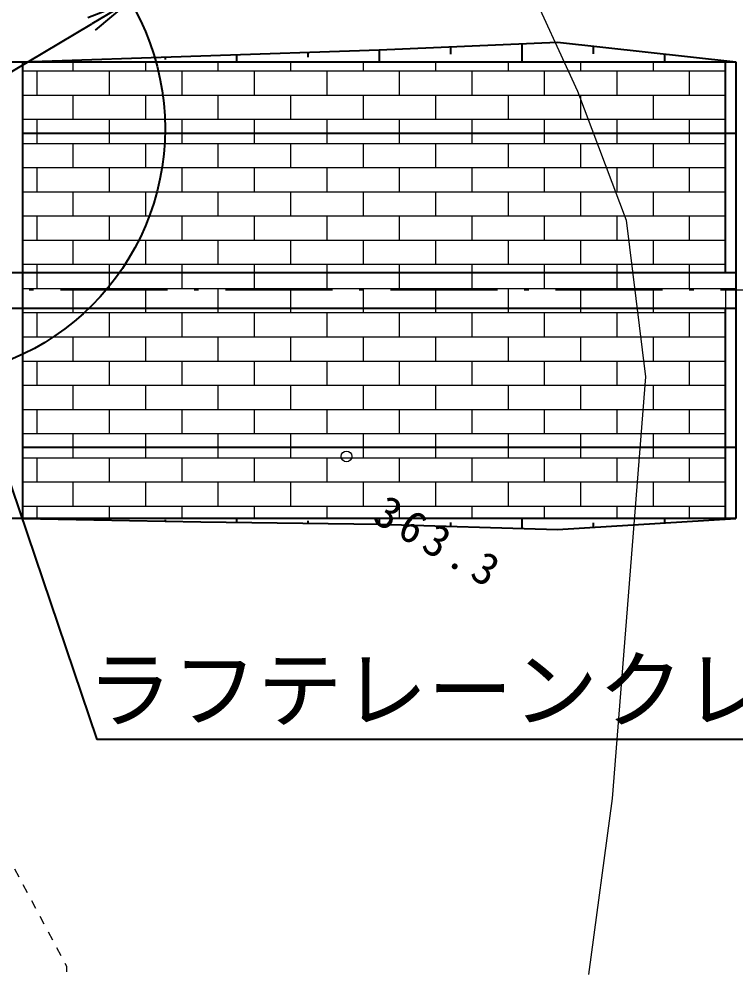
# Model space of a CAD drawing. Header units: millimetres. Extents: x -2078669 to -1085629, y -5987148 to 310365.
# Drawn here: x -1686608 to -1666514, y -4245998 to -4219353 of the extents above; entities that cross this region are included whole.
import ezdxf
from ezdxf.enums import TextEntityAlignment as Align

# ---------------------------------------------------------------- set-up
doc = ezdxf.new("R2010")
doc.units = ezdxf.units.MM
doc.header["$LTSCALE"] = 500
doc.header["$PDSIZE"] = 300
doc.linetypes.add('561019', pattern=[1, 0.5, -0.5])
doc.linetypes.add('SXF_一点短鎖線', pattern=[9.25, 6, -1.5, 0.25, -1.5])
doc.layers.get('Defpoints').update_dxf_attribs({"color": 153})
for name, color, linetype, lineweight in [('D-BGD', 7, 'Continuous', 13), ('D-BMK', 2, 'SXF_一点短鎖線', 13), ('D-BYP-STR1', 2, 'Continuous', 13), ('D-BYP-STR2', 6, 'Continuous', 25), ('D-BYP-STR3', 3, 'Continuous', 25), ('D-BYP-STR8', 5, 'Continuous', 25), ('D-BYP-STRC', 1, 'Continuous', 13), ('●予備設計_LP横断', 7, 'Continuous', 13)]:
    doc.layers.add(name, color=color, linetype=linetype, lineweight=lineweight)
doc.styles.add('MS ゴシック', font='MS Gothic.ttf')
doc.dimstyles.new('DIM-500-F', dxfattribs={"dimscale": 500, "dimtxt": 3.5, "dimasz": 2.5, "dimexe": 0, "dimexo": 2, "dimgap": 0.8, "dimtad": 1, "dimdec": 0, "dimzin": 0, "dimdsep": 46, "dimtxsty": 'MS ゴシック', "dimblk": 'OPEN', "dimcen": 0.1, "dimclrd": 256, "dimclre": 256, "dimclrt": 256, "dimaunit": 1, "dimadec": 4, "dimazin": 0, "dimtfac": 1, "dimtdec": 0, "dimtmove": 2, "dimatfit": 3, "dimldrblk": 'OPEN', "dimfxl": 1, "dimtolj": 1, "dimtzin": 0, "dimlwd": -1, "dimlwe": -1, "dimarcsym": 2})

# ---------------------------------------------------------------- blocks, each defined once
blk = doc.blocks.new('M7312')
at = {"layer": '●予備設計_LP横断', "linetype": 'Continuous', "lineweight": 20}
blk.add_circle((0, -0.001), 0.15, dxfattribs=at)
blk = doc.blocks.new('河川平面')
at = {"layer": 'D-BGD', "linetype": 'Continuous', "elevation": 363000, "flags": 128}
blk.add_lwpolyline([(1617118, -2692517), (1617295, -2704845), (1617707, -2719180), (1618258, -2729775), (1619284, -2738394), (1620512, -2741723), (1621690, -2743916), (1623569, -2746498), (1626274, -2750869), (1627187, -2753428), (1627773, -2755690), (1628854, -2759670), (1629723, -2761569), (1633551, -2768293), (1638543, -2774672), (1640014, -2777876), (1641376, -2781486), (1641915, -2785883), (1640984, -2797690), (1640322, -2802625)], dxfattribs=at)
at = {"layer": 'D-BGD', "linetype": '561019', "flags": 128}
blk.add_lwpolyline([(1618950, -2620514), (1618959, -2621129), (1618665, -2658302), (1618663, -2658627), (1618571, -2661701), (1617747, -2689368), (1618403, -2710987), (1619104, -2730441), (1619135, -2731637), (1619943, -2763133), (1618853, -2786511), (1619008, -2789521), (1619927, -2791602), (1625688, -2802391), (1625125, -2825293), (1624564, -2827572), (1623496, -2829911), (1618630, -2838640), (1618342, -2840170), (1618771, -2861642), (1618913, -2870692)], dxfattribs=at)
at = {"layer": 'D-BGD', "linetype": 'Continuous', "lineweight": 20, "xscale": 1000, "yscale": 1000, "zscale": 1000, "rotation": 330.1091246385173}
blk.add_blockref('M7312', (1633536, -2788108, 363288), dxfattribs=at)
at = {"layer": 'D-BGD', "linetype": 'Continuous', "insert": (1634216, -2789936, 363288), "char_height": 900, "attachment_point": 7, "rotation": 330.1091, "line_spacing_factor": 0.722892, "style": 'MS ゴシック'}
blk.add_mtext('\\T1.284;363.3', dxfattribs=at)
blk = doc.blocks.new('_Open')
at = {"color": 0, "linetype": 'ByBlock', "lineweight": -2}
for p, q in [((-1, 0.167), (0, 0)), ((-1, -0.167), (0, 0)), ((0, 0), (-1, 0))]:
    blk.add_line(p, q, dxfattribs=at)
blk = doc.blocks.new('*D28')
at = {"layer": 'D-BYP-STR8', "transparency": 16777216}
for p, q in [((-1683497, -4218852), (-1675556, -4214133)), ((-1684008, -4217992), (-1683497, -4218852)), ((-1688440, -4221789), (-1684571, -4219490)), ((-1690025, -4221568), (-1689514, -4222428))]:
    blk.add_line(p, q, dxfattribs=at)
at = {"layer": 'Defpoints', "color": 0, "transparency": 16777216}
for p in [(-1683497, -4218852), (-1683497, -4218852), (-1689514, -4222428)]:
    blk.add_point(p, dxfattribs=at)
at = {"layer": 'D-BYP-STR8', "transparency": 16777216, "xscale": 1250, "yscale": 1250, "zscale": 1250}
for p, rotation in [((-1683497, -4218852), 30.72132169960825), ((-1689514, -4222428), 210.7213216996082)]:
    blk.add_blockref('_Open', p, dxfattribs=dict(at, rotation=rotation))
at = {"layer": 'D-BYP-STR8', "transparency": 16777216, "insert": (-1678911, -4214643), "char_height": 1750, "attachment_point": 5, "rotation": 30.7213, "style": 'MS ゴシック'}
blk.add_mtext('\\A1;R7000', dxfattribs=at)

msp = doc.modelspace()

# ---------------------------------------------------------------- hatches: boundary and pattern name
at = {"layer": 'D-BYP-STR1', "ltscale": 0.01}
h = msp.add_hatch(dxfattribs=at)
h.set_pattern_fill('AR-BRSTD', color=256, scale=10, angle=180)
h.set_pattern_definition([(180, (-2338384, 25249.2), (-8e-14, -677.418), []), (270, (-2338384, 25249.2), (1016, -677.418), [677.418, -677.418])])
h.paths.add_polyline_path([(-1666815.9, -4227452.7), (-1666515.9, -4227452.7), (-1666515.9, -4226452.7), (-1666814.5, -4226452.7), (-1666814.5, -4220552.7), (-1686515.5, -4220552.7), (-1686516.3, -4233352.7), (-1666814.5, -4233352.7)])

# ---------------------------------------------------------------- linework, layer by layer
at = {"layer": 'D-BMK', "linetype": 'SXF_一点短鎖線'}
msp.add_line((-1622324.6, -4226952.7), (-1736237.2, -4226952.7), dxfattribs=at)
at = {"layer": 'D-BYP-STR2'}
for p, q in [((-1678514.5, -4220285.5), (-1678514.5, -4220419.1)), ((-1676514.5, -4220218.7), (-1676514.5, -4220552.7)), ((-1674514.5, -4220132.3), (-1674514.5, -4220342.5)), ((-1672514.5, -4220045.9), (-1672514.5, -4220552.7)), ((-1670514.5, -4220112.7), (-1670514.5, -4220332.7)), ((-1682514.5, -4220419.1), (-1682514.5, -4220485.9)), ((-1680514.5, -4220352.3), (-1680514.5, -4220552.7)), ((-1668514.5, -4220332.7), (-1668514.5, -4220552.7)), ((-1680514.5, -4233352.7), (-1680514.5, -4233455.8)), ((-1676514.5, -4233352.7), (-1676514.5, -4233502.7)), ((-1672514.5, -4233352.7), (-1672514.5, -4233622.7)), ((-1668514.5, -4233352.7), (-1668514.5, -4233472.7)), ((-1682514.5, -4233389.3), (-1682514.5, -4233425.8)), ((-1678514.5, -4233416), (-1678514.5, -4233479.3)), ((-1674514.5, -4233457.7), (-1674514.5, -4233562.7)), ((-1670514.5, -4233472.7), (-1670514.5, -4233592.7))]:
    msp.add_line(p, q, dxfattribs=at)
at = {"layer": 'D-BYP-STR2', "ltscale": 0.01}
for p, q in [((-1692314.5, -4226452.7), (-1686514.5, -4226452.7)), ((-1692314.5, -4227452.7), (-1686514.5, -4227452.7))]:
    msp.add_line(p, q, dxfattribs=at)
msp.add_lwpolyline([(-1689514.5, -4226052.7), (-1689514.5, -4220552.7), (-1686914.5, -4220552.7), (-1686514.5, -4220552.7), (-1686514.5, -4233352.7), (-1686914.5, -4233352.7), (-1689514.5, -4233352.7), (-1689514.5, -4227852.7)], dxfattribs=at)
at = {"layer": 'D-BYP-STR2'}
for points in [[(-1686514.5, -4220552.7, 0), (-1676514.5, -4220218.7, 0), (-1671514.5, -4220002.7, 0), (-1666514.5, -4220552.7, 0)], [(-1686514.5, -4233352.7, 0), (-1681514.5, -4233444.1, 362400), (-1676514.5, -4233502.7, 0), (-1671514.5, -4233652.7, 0), (-1666514.5, -4233352.7, 362400)]]:
    msp.add_polyline3d(points, dxfattribs=at)
at = {"layer": 'D-BYP-STR3', "ltscale": 0.01}
for p, q in [((-1686514.5, -4220552.7), (-1666514.5, -4220552.7, 0)), ((-1686514.5, -4220552.7), (-1686514.5, -4233352.7)), ((-1666814.5, -4220552.7), (-1666814.5, -4226452.7)), ((-1666514.5, -4220552.7), (-1666514.5, -4233352.7)), ((-1686514.5, -4222552.7), (-1666514.5, -4222552.7, 0)), ((-1686514.5, -4226452.7), (-1666514.5, -4226452.7, 0)), ((-1686514.5, -4227452.7), (-1666514.5, -4227452.7, 0)), ((-1666814.5, -4227452.7), (-1666814.5, -4233352.7)), ((-1686514.5, -4231352.7), (-1666514.5, -4231352.7, 0)), ((-1666514.5, -4233352.7), (-1686514.5, -4233352.7))]:
    msp.add_line(p, q, dxfattribs=at)
at = {"layer": 'D-BYP-STR8'}
msp.add_line((-1652875.4, -4239542.4, 0), (-1684430.9, -4239542.4, 0), dxfattribs=at)
msp.add_circle((-1689514.5, -4222427.7), 7000, dxfattribs=at)

# ---------------------------------------------------------------- block references
at = {"layer": 'D-BGD'}
msp.add_blockref('河川平面', (-3310965.8, -1443499.8), dxfattribs=at)

# ---------------------------------------------------------------- texts
at = {"layer": 'D-BYP-STR8', "style": 'MS ゴシック'}
msp.add_text('ラフテレーンクレーン (4.9t)', height=1750, dxfattribs=at).set_placement((-1668599.4, -4239542.4, 0), align=Align.BOTTOM_CENTER)

# ---------------------------------------------------------------- dimensions: what is measured, and where the dimension line sits
at = {"layer": 'D-BYP-STR8'}
dim = msp.add_linear_dim(base=(-1683496.8, -4218851.7), p1=(-1689514.5, -4222427.7), p2=(-1683496.8, -4218851.7), angle=30.72132, text='R<>', dimstyle='DIM-500-F', override={"dimtmove": 0}, dxfattribs=at)
dim.commit()
dim.dimension.update_dxf_attribs({"geometry": '*D28', "text_midpoint": (-1678259.2, -4215739.2), "dimtype": 160})

# ---------------------------------------------------------------- leaders
msp.add_leader([(-1689339.6, -4225026.1, 0), (-1684430.9, -4239542.4, 0)], dimstyle='DIM-500-F', dxfattribs=at)
at = {"layer": 'D-BYP-STRC'}
msp.add_leader([(-1693564.5, -4226952.7), (-1684392.3, -4210620.1)], dimstyle='DIM-500-F', override={"dimgap": 0.8, "dimtad": 0}, dxfattribs=at)

doc.saveas('drawing.dxf')
